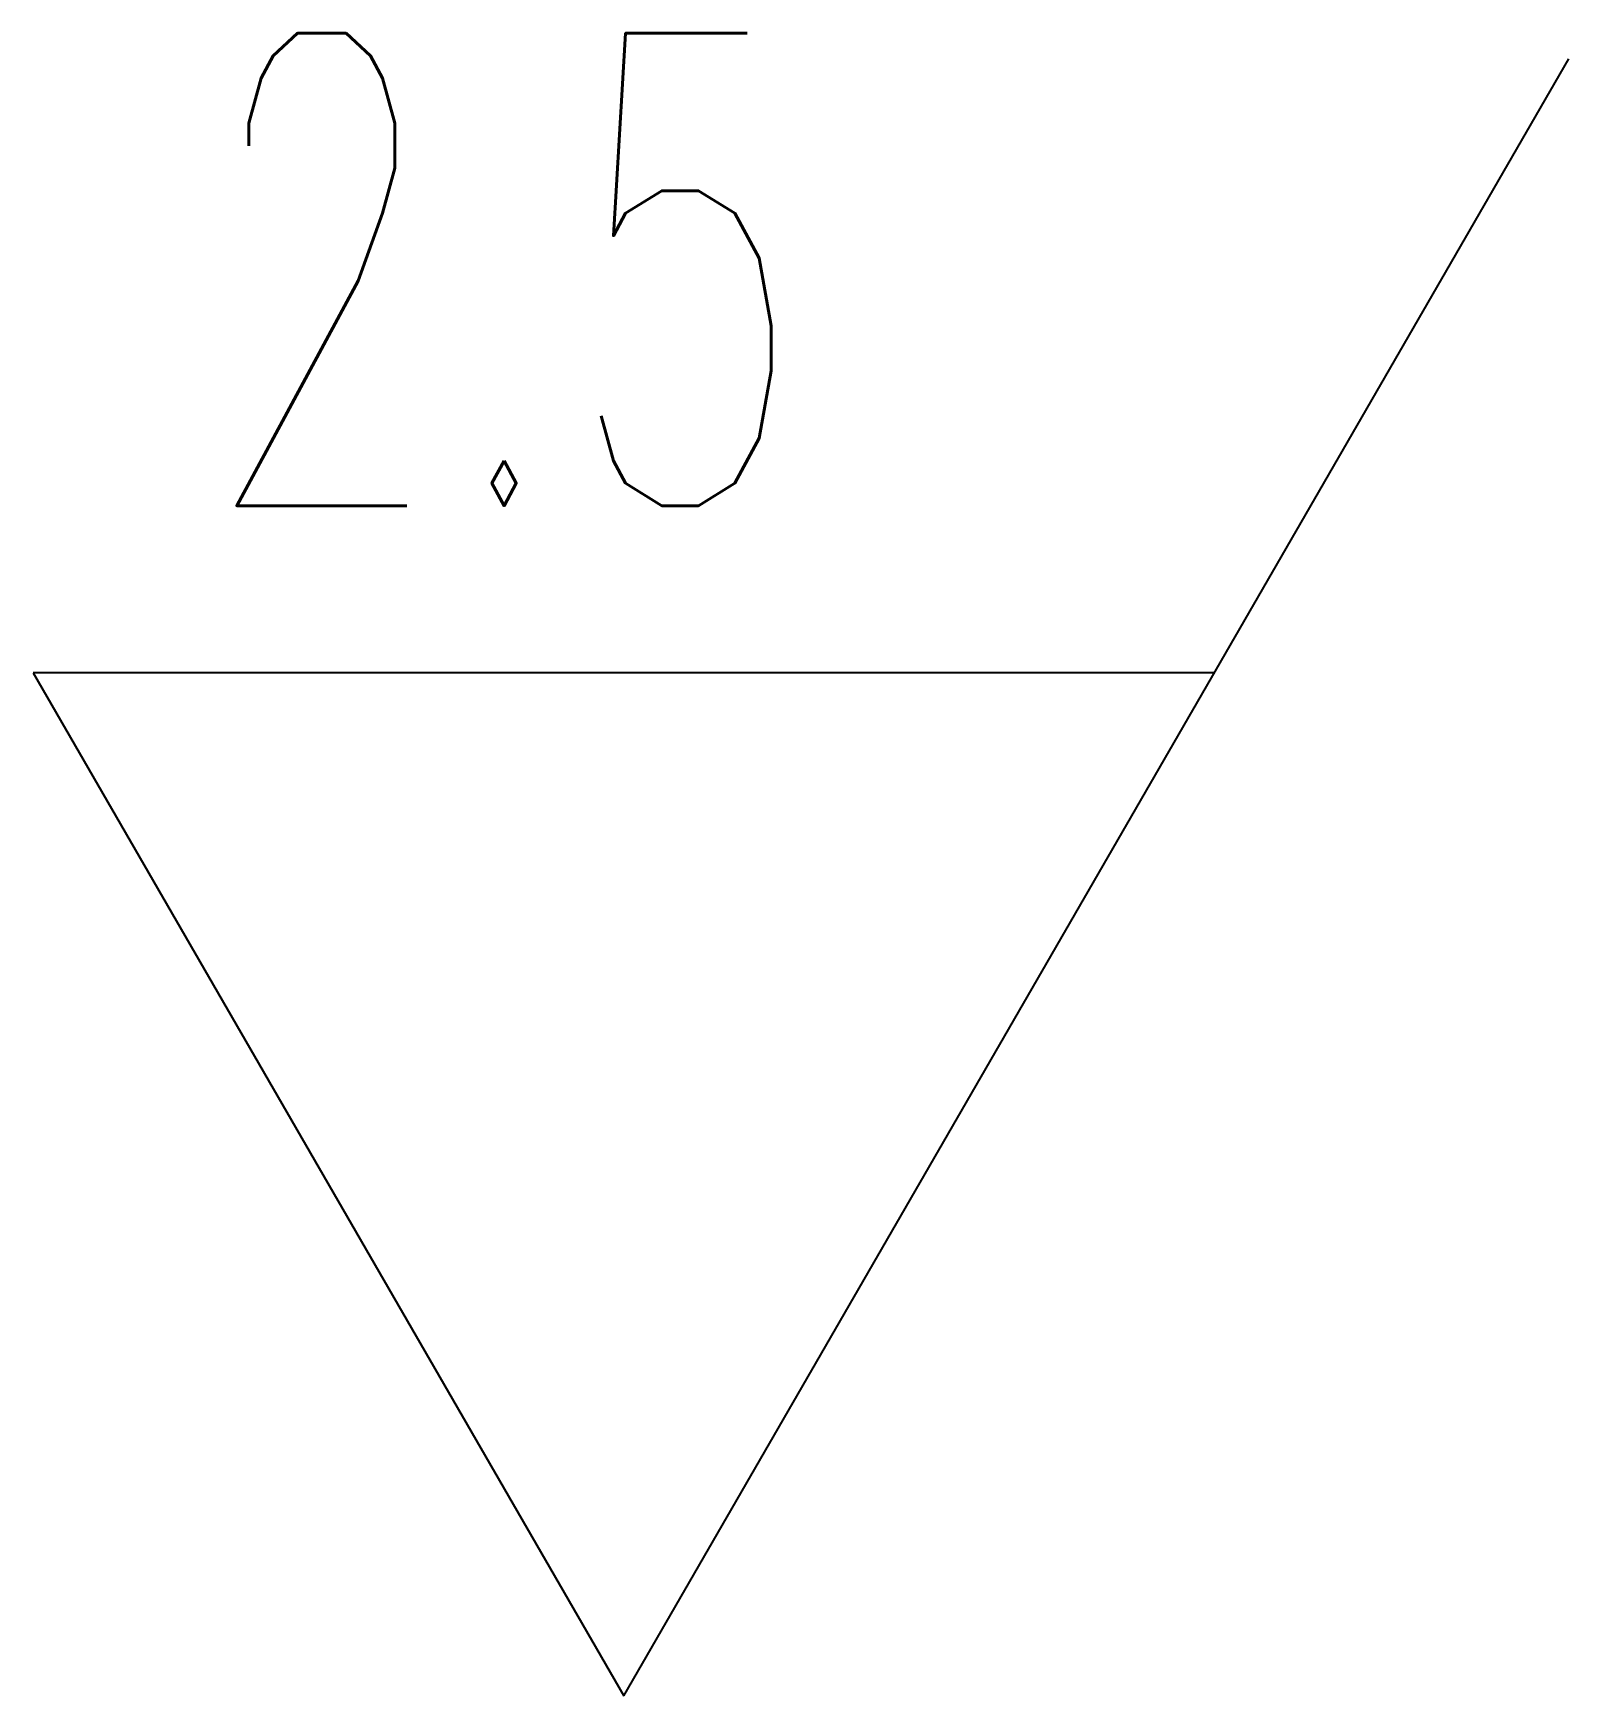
# Model space of a CAD drawing. Header units: millimetres. Extents: x 1290.69 to 1297.19, y 613.67 to 620.7.
import ezdxf

# ---------------------------------------------------------------- set-up
doc = ezdxf.new("R2010")
doc.units = ezdxf.units.MM
doc.styles.add('ROMANS', font='ROMANS', dxfattribs={"width": 0.6})

msp = doc.modelspace()

# ---------------------------------------------------------------- linework, layer by layer
for p, q in [((1293.1923, 613.6677), (1297.1923, 620.596)), ((1295.6923, 617.9979), (1290.6923, 617.9979)), ((1290.6923, 617.9979), (1293.1923, 613.6677))]:
    msp.add_line(p, q)

# ---------------------------------------------------------------- texts
at = {"style": 'ROMANS', "width": 0.6}
msp.add_text('2.5', height=2, dxfattribs=at).set_placement((1291.3994, 618.705))

doc.saveas('drawing.dxf')
